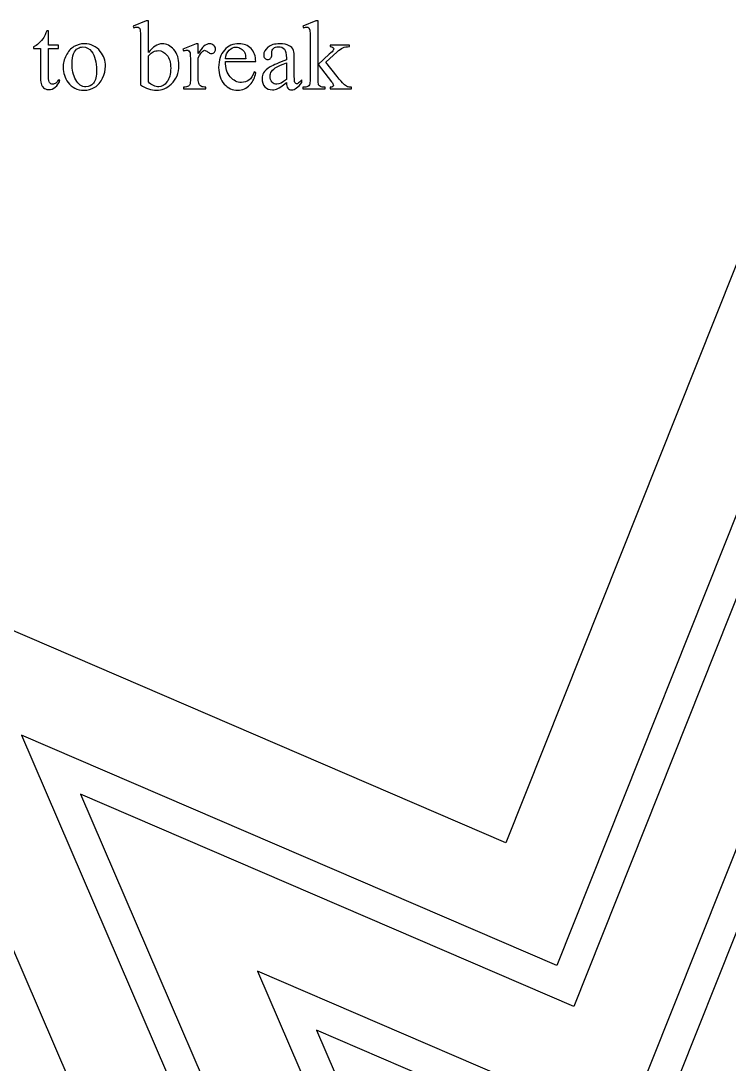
# Model space of a CAD drawing. Extents: x -180 to 179, y -90 to 90.
# Drawn here: x 45.7 to 91.6, y 22.6 to 90.2 of the extents above; entities that cross this region are included whole.
import ezdxf

# ---------------------------------------------------------------- set-up
doc = ezdxf.new("R2010")
doc.units = 0
doc.layers.add('LAYER_1', color=7, linetype='CONTINUOUS')

msp = doc.modelspace()

# ---------------------------------------------------------------- linework, layer by layer
at = {"layer": 'LAYER_1'}
for points, knots in [([(53.9745, 88.1617), (54.2497, 88.5437), (54.546, 88.7353), (54.8646, 88.7353), (54.8646, 88.7353), (55.1556, 88.7353), (55.4096, 88.6104), (55.6266, 88.3617), (55.6266, 88.3617), (55.8436, 88.1119), (55.9526, 87.7722), (55.9526, 87.3393), (55.9526, 87.3393), (55.9526, 86.8356), (55.7854, 86.4292), (55.4499, 86.1212), (55.4499, 86.1212), (55.1631, 85.8566), (54.8424, 85.7243), (54.4889, 85.7243), (54.4889, 85.7243), (54.3238, 85.7243), (54.1555, 85.7539), (53.9851, 85.8143), (53.9851, 85.8143), (53.8147, 85.8746), (53.6401, 85.9646), (53.4623, 86.0842), (53.4623, 86.0842), (53.4623, 86.0842), (53.4623, 89.0263), (53.4623, 89.0263), (53.4623, 89.0263), (53.4623, 89.3491), (53.4549, 89.547), (53.439, 89.6222), (53.439, 89.6222), (53.4242, 89.6962), (53.3999, 89.747), (53.3671, 89.7735), (53.3671, 89.7735), (53.3332, 89.801), (53.2919, 89.8137), (53.2422, 89.8137), (53.2422, 89.8137), (53.185, 89.8137), (53.112, 89.7978), (53.0252, 89.764), (53.0252, 89.764), (53.0252, 89.764), (52.9818, 89.873), (52.9818, 89.873), (52.9818, 89.873), (52.9818, 89.873), (53.8348, 90.2201), (53.8348, 90.2201), (53.8348, 90.2201), (53.8348, 90.2201), (53.9745, 90.2201), (53.9745, 90.2201), (53.9745, 90.2201), (53.9745, 90.2201), (53.9745, 88.1617), (53.9745, 88.1617)], [0, 0, 0, 0, 0.0625, 0.0625, 0.0625, 0.0625, 0.125, 0.125, 0.125, 0.125, 0.1875, 0.1875, 0.1875, 0.1875, 0.25, 0.25, 0.25, 0.25, 0.3125, 0.3125, 0.3125, 0.3125, 0.375, 0.375, 0.375, 0.375, 0.4375, 0.4375, 0.4375, 0.4375, 0.5, 0.5, 0.5, 0.5, 0.5625, 0.5625, 0.5625, 0.5625, 0.625, 0.625, 0.625, 0.625, 0.6875, 0.6875, 0.6875, 0.6875, 0.75, 0.75, 0.75, 0.75, 0.8125, 0.8125, 0.8125, 0.8125, 0.875, 0.875, 0.875, 0.875, 0.9375, 0.9375, 0.9375, 0.9375, 1, 1, 1, 1]), ([(64.9621, 90.2201), (64.9621, 90.2201), (64.9621, 87.3923), (64.9621, 87.3923), (64.9621, 87.3923), (64.9621, 87.3923), (65.685, 88.0527), (65.685, 88.0527), (65.685, 88.0527), (65.8384, 88.1934), (65.9273, 88.2823), (65.9517, 88.3194), (65.9517, 88.3194), (65.9686, 88.3448), (65.976, 88.3691), (65.976, 88.3934), (65.976, 88.3934), (65.976, 88.4358), (65.9591, 88.4707), (65.9252, 88.5014), (65.9252, 88.5014), (65.8913, 88.531), (65.8353, 88.548), (65.7559, 88.5522), (65.7559, 88.5522), (65.7559, 88.5522), (65.7559, 88.6517), (65.7559, 88.6517), (65.7559, 88.6517), (65.7559, 88.6517), (66.9899, 88.6517), (66.9899, 88.6517), (66.9899, 88.6517), (66.9899, 88.6517), (66.9899, 88.5522), (66.9899, 88.5522), (66.9899, 88.5522), (66.8206, 88.548), (66.6798, 88.5226), (66.5676, 88.4749), (66.5676, 88.4749), (66.4544, 88.4273), (66.3306, 88.3426), (66.1961, 88.2199), (66.1961, 88.2199), (66.1961, 88.2199), (65.468, 87.5478), (65.468, 87.5478), (65.468, 87.5478), (65.468, 87.5478), (66.1961, 86.6271), (66.1961, 86.6271), (66.1961, 86.6271), (66.3993, 86.372), (66.5359, 86.2112), (66.6057, 86.1424), (66.6057, 86.1424), (66.7052, 86.0461), (66.792, 85.9826), (66.8661, 85.954), (66.8661, 85.954), (66.9179, 85.9328), (67.0079, 85.9222), (67.1359, 85.9222), (67.1359, 85.9222), (67.1359, 85.9222), (67.1359, 85.8111), (67.1359, 85.8111), (67.1359, 85.8111), (67.1359, 85.8111), (65.7559, 85.8111), (65.7559, 85.8111), (65.7559, 85.8111), (65.7559, 85.8111), (65.7559, 85.9222), (65.7559, 85.9222), (65.7559, 85.9222), (65.8353, 85.9243), (65.8882, 85.937), (65.9157, 85.9582), (65.9157, 85.9582), (65.9443, 85.9804), (65.958, 86.0101), (65.958, 86.0503), (65.958, 86.0503), (65.958, 86.0979), (65.9167, 86.1741), (65.8342, 86.2789), (65.8342, 86.2789), (65.8342, 86.2789), (64.9621, 87.3923), (64.9621, 87.3923), (64.9621, 87.3923), (64.9621, 87.3923), (64.9621, 86.4503), (64.9621, 86.4503), (64.9621, 86.4503), (64.9621, 86.2662), (64.9759, 86.1445), (65.0013, 86.0873), (65.0013, 86.0873), (65.0267, 86.0291), (65.0637, 85.9878), (65.1114, 85.9635), (65.1114, 85.9635), (65.159, 85.9381), (65.2627, 85.9243), (65.4214, 85.9222), (65.4214, 85.9222), (65.4214, 85.9222), (65.4214, 85.8111), (65.4214, 85.8111), (65.4214, 85.8111), (65.4214, 85.8111), (63.9768, 85.8111), (63.9768, 85.8111), (63.9768, 85.8111), (63.9768, 85.8111), (63.9768, 85.9222), (63.9768, 85.9222), (63.9768, 85.9222), (64.1218, 85.9222), (64.2298, 85.9402), (64.3017, 85.9751), (64.3017, 85.9751), (64.3451, 85.9984), (64.379, 86.0334), (64.4012, 86.081), (64.4012, 86.081), (64.4319, 86.1487), (64.4478, 86.2672), (64.4478, 86.4345), (64.4478, 86.4345), (64.4478, 86.4345), (64.4478, 89.02), (64.4478, 89.02), (64.4478, 89.02), (64.4478, 89.3491), (64.4404, 89.5502), (64.4266, 89.6232), (64.4266, 89.6232), (64.4118, 89.6962), (64.3875, 89.747), (64.3546, 89.7756), (64.3546, 89.7756), (64.3218, 89.8031), (64.2784, 89.8169), (64.2245, 89.8169), (64.2245, 89.8169), (64.1811, 89.8169), (64.1165, 89.8), (64.0297, 89.764), (64.0297, 89.764), (64.0297, 89.764), (63.9768, 89.873), (63.9768, 89.873), (63.9768, 89.873), (63.9768, 89.873), (64.8203, 90.2201), (64.8203, 90.2201), (64.8203, 90.2201), (64.8203, 90.2201), (64.9621, 90.2201), (64.9621, 90.2201)], [0, 0, 0, 0, 0.0243902, 0.0243902, 0.0243902, 0.0243902, 0.0487805, 0.0487805, 0.0487805, 0.0487805, 0.0731707, 0.0731707, 0.0731707, 0.0731707, 0.097561, 0.097561, 0.097561, 0.097561, 0.1219512, 0.1219512, 0.1219512, 0.1219512, 0.1463415, 0.1463415, 0.1463415, 0.1463415, 0.1707317, 0.1707317, 0.1707317, 0.1707317, 0.195122, 0.195122, 0.195122, 0.195122, 0.2195122, 0.2195122, 0.2195122, 0.2195122, 0.2439024, 0.2439024, 0.2439024, 0.2439024, 0.2682927, 0.2682927, 0.2682927, 0.2682927, 0.2926829, 0.2926829, 0.2926829, 0.2926829, 0.3170732, 0.3170732, 0.3170732, 0.3170732, 0.3414634, 0.3414634, 0.3414634, 0.3414634, 0.3658537, 0.3658537, 0.3658537, 0.3658537, 0.3902439, 0.3902439, 0.3902439, 0.3902439, 0.4146341, 0.4146341, 0.4146341, 0.4146341, 0.4390244, 0.4390244, 0.4390244, 0.4390244, 0.4634146, 0.4634146, 0.4634146, 0.4634146, 0.4878049, 0.4878049, 0.4878049, 0.4878049, 0.5121951, 0.5121951, 0.5121951, 0.5121951, 0.5365854, 0.5365854, 0.5365854, 0.5365854, 0.5609756, 0.5609756, 0.5609756, 0.5609756, 0.5853659, 0.5853659, 0.5853659, 0.5853659, 0.6097561, 0.6097561, 0.6097561, 0.6097561, 0.6341463, 0.6341463, 0.6341463, 0.6341463, 0.6585366, 0.6585366, 0.6585366, 0.6585366, 0.6829268, 0.6829268, 0.6829268, 0.6829268, 0.7073171, 0.7073171, 0.7073171, 0.7073171, 0.7317073, 0.7317073, 0.7317073, 0.7317073, 0.7560976, 0.7560976, 0.7560976, 0.7560976, 0.7804878, 0.7804878, 0.7804878, 0.7804878, 0.804878, 0.804878, 0.804878, 0.804878, 0.8292683, 0.8292683, 0.8292683, 0.8292683, 0.8536585, 0.8536585, 0.8536585, 0.8536585, 0.8780488, 0.8780488, 0.8780488, 0.8780488, 0.902439, 0.902439, 0.902439, 0.902439, 0.9268293, 0.9268293, 0.9268293, 0.9268293, 0.9512195, 0.9512195, 0.9512195, 0.9512195, 0.9756098, 0.9756098, 0.9756098, 0.9756098, 1, 1, 1, 1]), ([(47.4944, 89.5841), (47.4944, 89.5841), (47.4944, 88.6517), (47.4944, 88.6517), (47.4944, 88.6517), (47.4944, 88.6517), (48.158, 88.6517), (48.158, 88.6517), (48.158, 88.6517), (48.158, 88.6517), (48.158, 88.4347), (48.158, 88.4347), (48.158, 88.4347), (48.158, 88.4347), (47.4944, 88.4347), (47.4944, 88.4347), (47.4944, 88.4347), (47.4944, 88.4347), (47.4944, 86.5922), (47.4944, 86.5922), (47.4944, 86.5922), (47.4944, 86.408), (47.5209, 86.2842), (47.5738, 86.2207), (47.5738, 86.2207), (47.6256, 86.1561), (47.6934, 86.1244), (47.7759, 86.1244), (47.7759, 86.1244), (47.8447, 86.1244), (47.9103, 86.1455), (47.9749, 86.1879), (47.9749, 86.1879), (48.0384, 86.2302), (48.0881, 86.2926), (48.1241, 86.3752), (48.1241, 86.3752), (48.1241, 86.3752), (48.2448, 86.3752), (48.2448, 86.3752), (48.2448, 86.3752), (48.1717, 86.1731), (48.0701, 86.0207), (47.9379, 85.918), (47.9379, 85.918), (47.8056, 85.8153), (47.669, 85.7645), (47.5283, 85.7645), (47.5283, 85.7645), (47.433, 85.7645), (47.3399, 85.791), (47.2489, 85.8439), (47.2489, 85.8439), (47.1579, 85.8968), (47.0912, 85.972), (47.0478, 86.0704), (47.0478, 86.0704), (47.0044, 86.1678), (46.9822, 86.3191), (46.9822, 86.5244), (46.9822, 86.5244), (46.9822, 86.5244), (46.9822, 88.4347), (46.9822, 88.4347), (46.9822, 88.4347), (46.9822, 88.4347), (46.5334, 88.4347), (46.5334, 88.4347), (46.5334, 88.4347), (46.5334, 88.4347), (46.5334, 88.5363), (46.5334, 88.5363), (46.5334, 88.5363), (46.6467, 88.5818), (46.7631, 88.6591), (46.8816, 88.767), (46.8816, 88.767), (47.0002, 88.876), (47.1071, 89.0052), (47.1991, 89.1533), (47.1991, 89.1533), (47.2468, 89.2316), (47.3134, 89.3756), (47.3981, 89.5841), (47.3981, 89.5841), (47.3981, 89.5841), (47.4944, 89.5841), (47.4944, 89.5841)], [0, 0, 0, 0, 0.0454545, 0.0454545, 0.0454545, 0.0454545, 0.0909091, 0.0909091, 0.0909091, 0.0909091, 0.1363636, 0.1363636, 0.1363636, 0.1363636, 0.1818182, 0.1818182, 0.1818182, 0.1818182, 0.2272727, 0.2272727, 0.2272727, 0.2272727, 0.2727273, 0.2727273, 0.2727273, 0.2727273, 0.3181818, 0.3181818, 0.3181818, 0.3181818, 0.3636364, 0.3636364, 0.3636364, 0.3636364, 0.4090909, 0.4090909, 0.4090909, 0.4090909, 0.4545455, 0.4545455, 0.4545455, 0.4545455, 0.5, 0.5, 0.5, 0.5, 0.5454545, 0.5454545, 0.5454545, 0.5454545, 0.5909091, 0.5909091, 0.5909091, 0.5909091, 0.6363636, 0.6363636, 0.6363636, 0.6363636, 0.6818182, 0.6818182, 0.6818182, 0.6818182, 0.7272727, 0.7272727, 0.7272727, 0.7272727, 0.7727273, 0.7727273, 0.7727273, 0.7727273, 0.8181818, 0.8181818, 0.8181818, 0.8181818, 0.8636364, 0.8636364, 0.8636364, 0.8636364, 0.9090909, 0.9090909, 0.9090909, 0.9090909, 0.9545455, 0.9545455, 0.9545455, 0.9545455, 1, 1, 1, 1]), ([(49.8227, 88.7353), (50.2524, 88.7353), (50.5974, 88.5712), (50.8588, 88.2453), (50.8588, 88.2453), (51.08, 87.9659), (51.1901, 87.6452), (51.1901, 87.2843), (51.1901, 87.2843), (51.1901, 87.0292), (51.1287, 86.7721), (51.007, 86.5117), (51.007, 86.5117), (50.8853, 86.2514), (50.717, 86.0545), (50.5032, 85.9222), (50.5032, 85.9222), (50.2894, 85.7899), (50.0513, 85.7243), (49.7888, 85.7243), (49.7888, 85.7243), (49.3602, 85.7243), (49.0205, 85.8947), (48.7686, 86.2355), (48.7686, 86.2355), (48.5559, 86.5234), (48.449, 86.8462), (48.449, 87.2028), (48.449, 87.2028), (48.449, 87.4642), (48.5135, 87.7225), (48.6427, 87.9796), (48.6427, 87.9796), (48.7718, 88.2368), (48.9422, 88.4273), (49.1528, 88.5501), (49.1528, 88.5501), (49.3634, 88.6739), (49.5867, 88.7353), (49.8227, 88.7353)], [0, 0, 0, 0, 0.1, 0.1, 0.1, 0.1, 0.2, 0.2, 0.2, 0.2, 0.3, 0.3, 0.3, 0.3, 0.4, 0.4, 0.4, 0.4, 0.5, 0.5, 0.5, 0.5, 0.6, 0.6, 0.6, 0.6, 0.7, 0.7, 0.7, 0.7, 0.8, 0.8, 0.8, 0.8, 0.9, 0.9, 0.9, 0.9, 1, 1, 1, 1]), ([(49.7264, 88.5331), (49.6174, 88.5331), (49.5073, 88.5014), (49.3962, 88.4358), (49.3962, 88.4358), (49.2861, 88.3702), (49.1962, 88.2569), (49.1284, 88.0929), (49.1284, 88.0929), (49.0596, 87.9299), (49.0258, 87.7203), (49.0258, 87.4642), (49.0258, 87.4642), (49.0258, 87.0504), (49.1083, 86.6938), (49.2724, 86.3942), (49.2724, 86.3942), (49.4364, 86.0947), (49.6534, 85.9445), (49.9222, 85.9445), (49.9222, 85.9445), (50.1222, 85.9445), (50.2873, 86.027), (50.4185, 86.1921), (50.4185, 86.1921), (50.5487, 86.3583), (50.6133, 86.6419), (50.6133, 87.0451), (50.6133, 87.0451), (50.6133, 87.5499), (50.5053, 87.9468), (50.2873, 88.2357), (50.2873, 88.2357), (50.1413, 88.4347), (49.9539, 88.5331), (49.7264, 88.5331)], [0, 0, 0, 0, 0.1111111, 0.1111111, 0.1111111, 0.1111111, 0.2222222, 0.2222222, 0.2222222, 0.2222222, 0.3333333, 0.3333333, 0.3333333, 0.3333333, 0.4444444, 0.4444444, 0.4444444, 0.4444444, 0.5555556, 0.5555556, 0.5555556, 0.5555556, 0.6666667, 0.6666667, 0.6666667, 0.6666667, 0.7777778, 0.7777778, 0.7777778, 0.7777778, 0.8888889, 0.8888889, 0.8888889, 0.8888889, 1, 1, 1, 1]), ([(57.2025, 88.7353), (57.2025, 88.7353), (57.2025, 88.096), (57.2025, 88.096), (57.2025, 88.096), (57.4395, 88.5226), (57.684, 88.7353), (57.9338, 88.7353), (57.9338, 88.7353), (58.047, 88.7353), (58.1412, 88.7004), (58.2163, 88.6316), (58.2163, 88.6316), (58.2904, 88.5617), (58.3275, 88.4813), (58.3275, 88.3913), (58.3275, 88.3913), (58.3275, 88.3098), (58.301, 88.2421), (58.247, 88.186), (58.247, 88.186), (58.1931, 88.1299), (58.1296, 88.1024), (58.0544, 88.1024), (58.0544, 88.1024), (57.9825, 88.1024), (57.901, 88.1384), (57.811, 88.2093), (57.811, 88.2093), (57.721, 88.2802), (57.6544, 88.3162), (57.611, 88.3162), (57.611, 88.3162), (57.5739, 88.3162), (57.5337, 88.2961), (57.4903, 88.2548), (57.4903, 88.2548), (57.3972, 88.1701), (57.3009, 88.0304), (57.2025, 87.8357), (57.2025, 87.8357), (57.2025, 87.8357), (57.2025, 86.4747), (57.2025, 86.4747), (57.2025, 86.4747), (57.2025, 86.318), (57.2215, 86.1985), (57.2607, 86.118), (57.2607, 86.118), (57.2882, 86.0619), (57.3358, 86.0154), (57.4035, 85.9783), (57.4035, 85.9783), (57.4723, 85.9413), (57.5697, 85.9222), (57.6978, 85.9222), (57.6978, 85.9222), (57.6978, 85.9222), (57.6978, 85.8111), (57.6978, 85.8111), (57.6978, 85.8111), (57.6978, 85.8111), (56.2436, 85.8111), (56.2436, 85.8111), (56.2436, 85.8111), (56.2436, 85.8111), (56.2436, 85.9222), (56.2436, 85.9222), (56.2436, 85.9222), (56.3886, 85.9222), (56.4966, 85.9455), (56.5664, 85.991), (56.5664, 85.991), (56.6183, 86.0238), (56.6542, 86.0767), (56.6754, 86.1487), (56.6754, 86.1487), (56.6849, 86.1847), (56.6902, 86.2842), (56.6902, 86.4503), (56.6902, 86.4503), (56.6902, 86.4503), (56.6902, 87.551), (56.6902, 87.551), (56.6902, 87.551), (56.6902, 87.8812), (56.6839, 88.0781), (56.6701, 88.1416), (56.6701, 88.1416), (56.6574, 88.204), (56.632, 88.2506), (56.596, 88.2791), (56.596, 88.2791), (56.5601, 88.3077), (56.5145, 88.3225), (56.4606, 88.3225), (56.4606, 88.3225), (56.3971, 88.3225), (56.3251, 88.3067), (56.2436, 88.276), (56.2436, 88.276), (56.2436, 88.276), (56.2129, 88.3881), (56.2129, 88.3881), (56.2129, 88.3881), (56.2129, 88.3881), (57.0723, 88.7353), (57.0723, 88.7353), (57.0723, 88.7353), (57.0723, 88.7353), (57.2025, 88.7353), (57.2025, 88.7353)], [0, 0, 0, 0, 0.0357143, 0.0357143, 0.0357143, 0.0357143, 0.0714286, 0.0714286, 0.0714286, 0.0714286, 0.1071429, 0.1071429, 0.1071429, 0.1071429, 0.1428571, 0.1428571, 0.1428571, 0.1428571, 0.1785714, 0.1785714, 0.1785714, 0.1785714, 0.2142857, 0.2142857, 0.2142857, 0.2142857, 0.25, 0.25, 0.25, 0.25, 0.2857143, 0.2857143, 0.2857143, 0.2857143, 0.3214286, 0.3214286, 0.3214286, 0.3214286, 0.3571429, 0.3571429, 0.3571429, 0.3571429, 0.3928571, 0.3928571, 0.3928571, 0.3928571, 0.4285714, 0.4285714, 0.4285714, 0.4285714, 0.4642857, 0.4642857, 0.4642857, 0.4642857, 0.5, 0.5, 0.5, 0.5, 0.5357143, 0.5357143, 0.5357143, 0.5357143, 0.5714286, 0.5714286, 0.5714286, 0.5714286, 0.6071429, 0.6071429, 0.6071429, 0.6071429, 0.6428571, 0.6428571, 0.6428571, 0.6428571, 0.6785714, 0.6785714, 0.6785714, 0.6785714, 0.7142857, 0.7142857, 0.7142857, 0.7142857, 0.75, 0.75, 0.75, 0.75, 0.7857143, 0.7857143, 0.7857143, 0.7857143, 0.8214286, 0.8214286, 0.8214286, 0.8214286, 0.8571429, 0.8571429, 0.8571429, 0.8571429, 0.8928571, 0.8928571, 0.8928571, 0.8928571, 0.9285714, 0.9285714, 0.9285714, 0.9285714, 0.9642857, 0.9642857, 0.9642857, 0.9642857, 1, 1, 1, 1]), ([(58.9636, 87.5817), (58.9615, 87.1594), (59.0631, 86.8292), (59.2705, 86.589), (59.2705, 86.589), (59.4769, 86.3498), (59.7203, 86.2302), (59.9986, 86.2302), (59.9986, 86.2302), (60.1849, 86.2302), (60.3468, 86.281), (60.4844, 86.3837), (60.4844, 86.3837), (60.622, 86.4853), (60.7363, 86.6609), (60.8294, 86.9086), (60.8294, 86.9086), (60.8294, 86.9086), (60.9257, 86.8472), (60.9257, 86.8472), (60.9257, 86.8472), (60.8823, 86.5636), (60.7564, 86.3053), (60.5479, 86.0736), (60.5479, 86.0736), (60.3384, 85.8407), (60.0769, 85.7243), (59.7637, 85.7243), (59.7637, 85.7243), (59.4218, 85.7243), (59.1297, 85.8566), (58.8874, 86.1223), (58.8874, 86.1223), (58.644, 86.3879), (58.5233, 86.7456), (58.5233, 87.1943), (58.5233, 87.1943), (58.5233, 87.6801), (58.6471, 88.059), (58.8969, 88.3299), (58.8969, 88.3299), (59.1456, 88.6019), (59.4578, 88.7385), (59.8346, 88.7385), (59.8346, 88.7385), (60.1531, 88.7385), (60.4146, 88.6337), (60.6188, 88.4231), (60.6188, 88.4231), (60.8231, 88.2135), (60.9257, 87.9331), (60.9257, 87.5817), (60.9257, 87.5817), (60.9257, 87.5817), (58.9636, 87.5817), (58.9636, 87.5817)], [0, 0, 0, 0, 0.0714286, 0.0714286, 0.0714286, 0.0714286, 0.1428571, 0.1428571, 0.1428571, 0.1428571, 0.2142857, 0.2142857, 0.2142857, 0.2142857, 0.2857143, 0.2857143, 0.2857143, 0.2857143, 0.3571429, 0.3571429, 0.3571429, 0.3571429, 0.4285714, 0.4285714, 0.4285714, 0.4285714, 0.5, 0.5, 0.5, 0.5, 0.5714286, 0.5714286, 0.5714286, 0.5714286, 0.6428571, 0.6428571, 0.6428571, 0.6428571, 0.7142857, 0.7142857, 0.7142857, 0.7142857, 0.7857143, 0.7857143, 0.7857143, 0.7857143, 0.8571429, 0.8571429, 0.8571429, 0.8571429, 0.9285714, 0.9285714, 0.9285714, 0.9285714, 1, 1, 1, 1]), ([(62.9132, 86.2207), (62.6222, 85.9953), (62.4391, 85.8651), (62.364, 85.8302), (62.364, 85.8302), (62.2528, 85.7783), (62.1343, 85.7518), (62.0084, 85.7518), (62.0084, 85.7518), (61.8115, 85.7518), (61.6496, 85.8196), (61.5226, 85.954), (61.5226, 85.954), (61.3956, 86.0884), (61.3321, 86.2651), (61.3321, 86.4842), (61.3321, 86.4842), (61.3321, 86.6228), (61.3628, 86.7424), (61.4252, 86.844), (61.4252, 86.844), (61.5099, 86.9837), (61.657, 87.116), (61.8665, 87.2409), (61.8665, 87.2409), (62.0761, 87.3647), (62.4253, 87.515), (62.9132, 87.6928), (62.9132, 87.6928), (62.9132, 87.6928), (62.9132, 87.805), (62.9132, 87.805), (62.9132, 87.805), (62.9132, 88.0876), (62.8688, 88.2823), (62.7788, 88.3881), (62.7788, 88.3881), (62.6889, 88.4929), (62.5576, 88.5458), (62.3862, 88.5458), (62.3862, 88.5458), (62.256, 88.5458), (62.1523, 88.5109), (62.0761, 88.44), (62.0761, 88.44), (61.9978, 88.3702), (61.9586, 88.2897), (61.9586, 88.1987), (61.9586, 88.1987), (61.9586, 88.1987), (61.965, 88.0188), (61.965, 88.0188), (61.965, 88.0188), (61.965, 87.9235), (61.9406, 87.8505), (61.8919, 87.7987), (61.8919, 87.7987), (61.8433, 87.7468), (61.7798, 87.7214), (61.7014, 87.7214), (61.7014, 87.7214), (61.6242, 87.7214), (61.5617, 87.7479), (61.5131, 87.8018), (61.5131, 87.8018), (61.4644, 87.8558), (61.44, 87.9288), (61.44, 88.022), (61.44, 88.022), (61.44, 88.1998), (61.5311, 88.3627), (61.7131, 88.512), (61.7131, 88.512), (61.8951, 88.6601), (62.1502, 88.7353), (62.4793, 88.7353), (62.4793, 88.7353), (62.7312, 88.7353), (62.9376, 88.6929), (63.0995, 88.6083), (63.0995, 88.6083), (63.2212, 88.5437), (63.3112, 88.4432), (63.3694, 88.3067), (63.3694, 88.3067), (63.4064, 88.2178), (63.4244, 88.0368), (63.4244, 87.7616), (63.4244, 87.7616), (63.4244, 87.7616), (63.4244, 86.7975), (63.4244, 86.7975), (63.4244, 86.7975), (63.4244, 86.5265), (63.4297, 86.3604), (63.4403, 86.299), (63.4403, 86.299), (63.4509, 86.2387), (63.4678, 86.1974), (63.4911, 86.1773), (63.4911, 86.1773), (63.5154, 86.1561), (63.5429, 86.1455), (63.5736, 86.1455), (63.5736, 86.1455), (63.6064, 86.1455), (63.6361, 86.1529), (63.6604, 86.1678), (63.6604, 86.1678), (63.7038, 86.1942), (63.7874, 86.2704), (63.9112, 86.3942), (63.9112, 86.3942), (63.9112, 86.3942), (63.9112, 86.2207), (63.9112, 86.2207), (63.9112, 86.2207), (63.6805, 85.9106), (63.4593, 85.755), (63.2477, 85.755), (63.2477, 85.755), (63.1471, 85.755), (63.0667, 85.7899), (63.0064, 85.8608), (63.0064, 85.8608), (62.946, 85.9307), (62.9154, 86.0513), (62.9132, 86.2207)], [0, 0, 0, 0, 0.03125, 0.03125, 0.03125, 0.03125, 0.0625, 0.0625, 0.0625, 0.0625, 0.09375, 0.09375, 0.09375, 0.09375, 0.125, 0.125, 0.125, 0.125, 0.15625, 0.15625, 0.15625, 0.15625, 0.1875, 0.1875, 0.1875, 0.1875, 0.21875, 0.21875, 0.21875, 0.21875, 0.25, 0.25, 0.25, 0.25, 0.28125, 0.28125, 0.28125, 0.28125, 0.3125, 0.3125, 0.3125, 0.3125, 0.34375, 0.34375, 0.34375, 0.34375, 0.375, 0.375, 0.375, 0.375, 0.40625, 0.40625, 0.40625, 0.40625, 0.4375, 0.4375, 0.4375, 0.4375, 0.46875, 0.46875, 0.46875, 0.46875, 0.5, 0.5, 0.5, 0.5, 0.53125, 0.53125, 0.53125, 0.53125, 0.5625, 0.5625, 0.5625, 0.5625, 0.59375, 0.59375, 0.59375, 0.59375, 0.625, 0.625, 0.625, 0.625, 0.65625, 0.65625, 0.65625, 0.65625, 0.6875, 0.6875, 0.6875, 0.6875, 0.71875, 0.71875, 0.71875, 0.71875, 0.75, 0.75, 0.75, 0.75, 0.78125, 0.78125, 0.78125, 0.78125, 0.8125, 0.8125, 0.8125, 0.8125, 0.84375, 0.84375, 0.84375, 0.84375, 0.875, 0.875, 0.875, 0.875, 0.90625, 0.90625, 0.90625, 0.90625, 0.9375, 0.9375, 0.9375, 0.9375, 0.96875, 0.96875, 0.96875, 0.96875, 1, 1, 1, 1]), ([(53.9745, 87.9627), (53.9745, 87.9627), (53.9745, 86.2641), (53.9745, 86.2641), (53.9745, 86.2641), (54.0793, 86.1604), (54.1883, 86.082), (54.3016, 86.0302), (54.3016, 86.0302), (54.4138, 85.9773), (54.5291, 85.9508), (54.6476, 85.9508), (54.6476, 85.9508), (54.835, 85.9508), (55.0107, 86.0545), (55.1726, 86.2609), (55.1726, 86.2609), (55.3345, 86.4673), (55.416, 86.7678), (55.416, 87.1626), (55.416, 87.1626), (55.416, 87.5267), (55.3345, 87.8061), (55.1726, 88.0019), (55.1726, 88.0019), (55.0107, 88.1966), (54.8265, 88.295), (54.6191, 88.295), (54.6191, 88.295), (54.5101, 88.295), (54.4, 88.2664), (54.291, 88.2114), (54.291, 88.2114), (54.2084, 88.1701), (54.1026, 88.0865), (53.9745, 87.9627)], [0, 0, 0, 0, 0.1111111, 0.1111111, 0.1111111, 0.1111111, 0.2222222, 0.2222222, 0.2222222, 0.2222222, 0.3333333, 0.3333333, 0.3333333, 0.3333333, 0.4444444, 0.4444444, 0.4444444, 0.4444444, 0.5555556, 0.5555556, 0.5555556, 0.5555556, 0.6666667, 0.6666667, 0.6666667, 0.6666667, 0.7777778, 0.7777778, 0.7777778, 0.7777778, 0.8888889, 0.8888889, 0.8888889, 0.8888889, 1, 1, 1, 1]), ([(58.9636, 87.7616), (58.9636, 87.7616), (60.278, 87.7616), (60.278, 87.7616), (60.278, 87.7616), (60.2674, 87.9436), (60.2463, 88.0717), (60.2124, 88.1458), (60.2124, 88.1458), (60.1616, 88.2611), (60.0844, 88.3522), (59.9817, 88.4188), (59.9817, 88.4188), (59.879, 88.4845), (59.7721, 88.5183), (59.661, 88.5183), (59.661, 88.5183), (59.4896, 88.5183), (59.3361, 88.4516), (59.2006, 88.3183), (59.2006, 88.3183), (59.0652, 88.1849), (58.9858, 87.9987), (58.9636, 87.7616)], [0, 0, 0, 0, 0.1666667, 0.1666667, 0.1666667, 0.1666667, 0.3333333, 0.3333333, 0.3333333, 0.3333333, 0.5, 0.5, 0.5, 0.5, 0.6666667, 0.6666667, 0.6666667, 0.6666667, 0.8333333, 0.8333333, 0.8333333, 0.8333333, 1, 1, 1, 1]), ([(62.9132, 86.4218), (62.9132, 86.4218), (62.9132, 87.5044), (62.9132, 87.5044), (62.9132, 87.5044), (62.601, 87.3796), (62.3999, 87.2917), (62.3089, 87.2409), (62.3089, 87.2409), (62.1449, 87.1499), (62.0285, 87.0546), (61.9586, 86.9552), (61.9586, 86.9552), (61.8877, 86.8557), (61.8528, 86.7477), (61.8528, 86.6292), (61.8528, 86.6292), (61.8528, 86.481), (61.8972, 86.3572), (61.9861, 86.2588), (61.9861, 86.2588), (62.075, 86.1614), (62.1777, 86.1117), (62.2931, 86.1117), (62.2931, 86.1117), (62.4507, 86.1117), (62.6571, 86.2154), (62.9132, 86.4218)], [0, 0, 0, 0, 0.1428571, 0.1428571, 0.1428571, 0.1428571, 0.2857143, 0.2857143, 0.2857143, 0.2857143, 0.4285714, 0.4285714, 0.4285714, 0.4285714, 0.5714286, 0.5714286, 0.5714286, 0.5714286, 0.7142857, 0.7142857, 0.7142857, 0.7142857, 0.8571429, 0.8571429, 0.8571429, 0.8571429, 1, 1, 1, 1]), ([(34.2865, 55.4189), (34.2865, 55.4189), (77.1339, 36.9761), (77.1339, 36.9761), (77.1339, 36.9761), (77.1339, 36.9761), (94.3907, 80.3149), (94.3907, 80.3149), (94.3907, 80.3149), (94.3907, 80.3149), (111.6472, 36.9761), (111.6472, 36.9761), (111.6472, 36.9761), (111.6472, 36.9761), (154.4947, 55.419), (154.4947, 55.419), (154.4947, 55.419), (154.4947, 55.419), (136.0518, 12.5716), (136.0518, 12.5716), (136.0518, 12.5716), (136.0518, 12.5716), (179.3906, -4.6853), (179.3906, -4.6853), (179.3906, -4.6853), (179.3906, -4.6853), (136.0519, -21.9418), (136.0519, -21.9418), (136.0519, -21.9418), (136.0519, -21.9418), (154.4948, -64.789), (154.4948, -64.789), (154.4948, -64.789), (154.4948, -64.789), (111.6473, -46.3462), (111.6473, -46.3462), (111.6473, -46.3462), (111.6473, -46.3462), (94.3908, -89.6851), (94.3908, -89.6851), (94.3908, -89.6851), (94.3908, -89.6851), (77.134, -46.3461), (77.134, -46.3461), (77.134, -46.3461), (77.134, -46.3461), (34.2865, -64.7892), (34.2865, -64.7892), (34.2865, -64.7892), (34.2865, -64.7892), (52.7294, -21.9416), (52.7294, -21.9416), (52.7294, -21.9416), (52.7294, -21.9416), (9.3906, -4.6849), (9.3906, -4.6849), (9.3906, -4.6849), (9.3906, -4.6849), (52.7293, 12.5716), (52.7293, 12.5716), (52.7293, 12.5716), (52.7293, 12.5716), (34.2865, 55.4189), (34.2865, 55.4189)], [0, 0, 0, 0, 0.0625, 0.0625, 0.0625, 0.0625, 0.125, 0.125, 0.125, 0.125, 0.1875, 0.1875, 0.1875, 0.1875, 0.25, 0.25, 0.25, 0.25, 0.3125, 0.3125, 0.3125, 0.3125, 0.375, 0.375, 0.375, 0.375, 0.4375, 0.4375, 0.4375, 0.4375, 0.5, 0.5, 0.5, 0.5, 0.5625, 0.5625, 0.5625, 0.5625, 0.625, 0.625, 0.625, 0.625, 0.6875, 0.6875, 0.6875, 0.6875, 0.75, 0.75, 0.75, 0.75, 0.8125, 0.8125, 0.8125, 0.8125, 0.875, 0.875, 0.875, 0.875, 0.9375, 0.9375, 0.9375, 0.9375, 1, 1, 1, 1]), ([(45.7552, 43.9502), (45.7552, 43.9502), (80.4267, 29.0266), (80.4267, 29.0266), (80.4267, 29.0266), (80.4267, 29.0266), (94.3907, 64.0957), (94.3907, 64.0957), (94.3907, 64.0957), (94.3907, 64.0957), (108.3544, 29.0266), (108.3544, 29.0266), (108.3544, 29.0266), (108.3544, 29.0266), (143.026, 43.9503), (143.026, 43.9503), (143.026, 43.9503), (143.026, 43.9503), (128.1023, 9.2788), (128.1023, 9.2788), (128.1023, 9.2788), (128.1023, 9.2788), (163.1715, -4.6852), (163.1715, -4.6852), (163.1715, -4.6852), (163.1715, -4.6852), (128.1023, -18.649), (128.1023, -18.649), (128.1023, -18.649), (128.1023, -18.649), (143.0261, -53.3203), (143.0261, -53.3203), (143.0261, -53.3203), (143.0261, -53.3203), (108.3545, -38.3967), (108.3545, -38.3967), (108.3545, -38.3967), (108.3545, -38.3967), (94.3908, -73.4659), (94.3908, -73.4659), (94.3908, -73.4659), (94.3908, -73.4659), (80.4268, -38.3965), (80.4268, -38.3965), (80.4268, -38.3965), (80.4268, -38.3965), (45.7552, -53.3204), (45.7552, -53.3204), (45.7552, -53.3204), (45.7552, -53.3204), (60.6789, -18.6488), (60.6789, -18.6488), (60.6789, -18.6488), (60.6789, -18.6488), (25.6098, -4.6849), (25.6098, -4.6849), (25.6098, -4.6849), (25.6098, -4.6849), (60.6788, 9.2788), (60.6788, 9.2788), (60.6788, 9.2788), (60.6788, 9.2788), (45.7552, 43.9502), (45.7552, 43.9502)], [0, 0, 0, 0, 0.0625, 0.0625, 0.0625, 0.0625, 0.125, 0.125, 0.125, 0.125, 0.1875, 0.1875, 0.1875, 0.1875, 0.25, 0.25, 0.25, 0.25, 0.3125, 0.3125, 0.3125, 0.3125, 0.375, 0.375, 0.375, 0.375, 0.4375, 0.4375, 0.4375, 0.4375, 0.5, 0.5, 0.5, 0.5, 0.5625, 0.5625, 0.5625, 0.5625, 0.625, 0.625, 0.625, 0.625, 0.6875, 0.6875, 0.6875, 0.6875, 0.75, 0.75, 0.75, 0.75, 0.8125, 0.8125, 0.8125, 0.8125, 0.875, 0.875, 0.875, 0.875, 0.9375, 0.9375, 0.9375, 0.9375, 1, 1, 1, 1]), ([(49.5781, 40.1273), (49.5781, 40.1273), (81.5243, 26.3768), (81.5243, 26.3768), (81.5243, 26.3768), (81.5243, 26.3768), (94.3907, 58.6893), (94.3907, 58.6893), (94.3907, 58.6893), (94.3907, 58.6893), (107.2568, 26.3768), (107.2568, 26.3768), (107.2568, 26.3768), (107.2568, 26.3768), (139.2031, 40.1274), (139.2031, 40.1274), (139.2031, 40.1274), (139.2031, 40.1274), (125.4525, 8.1812), (125.4525, 8.1812), (125.4525, 8.1812), (125.4525, 8.1812), (157.7651, -4.6852), (157.7651, -4.6852), (157.7651, -4.6852), (157.7651, -4.6852), (125.4524, -17.5514), (125.4524, -17.5514), (125.4524, -17.5514), (125.4524, -17.5514), (139.2032, -49.4974), (139.2032, -49.4974), (139.2032, -49.4974), (139.2032, -49.4974), (107.2569, -35.7469), (107.2569, -35.7469), (107.2569, -35.7469), (107.2569, -35.7469), (94.3908, -68.0595), (94.3908, -68.0595), (94.3908, -68.0595), (94.3908, -68.0595), (81.5244, -35.7466), (81.5244, -35.7466), (81.5244, -35.7466), (81.5244, -35.7466), (49.5781, -49.4975), (49.5781, -49.4975), (49.5781, -49.4975), (49.5781, -49.4975), (63.3287, -17.5512), (63.3287, -17.5512), (63.3287, -17.5512), (63.3287, -17.5512), (31.0162, -4.6849), (31.0162, -4.6849), (31.0162, -4.6849), (31.0162, -4.6849), (63.3286, 8.1812), (63.3286, 8.1812), (63.3286, 8.1812), (63.3286, 8.1812), (49.5781, 40.1273), (49.5781, 40.1273)], [0, 0, 0, 0, 0.0625, 0.0625, 0.0625, 0.0625, 0.125, 0.125, 0.125, 0.125, 0.1875, 0.1875, 0.1875, 0.1875, 0.25, 0.25, 0.25, 0.25, 0.3125, 0.3125, 0.3125, 0.3125, 0.375, 0.375, 0.375, 0.375, 0.4375, 0.4375, 0.4375, 0.4375, 0.5, 0.5, 0.5, 0.5, 0.5625, 0.5625, 0.5625, 0.5625, 0.625, 0.625, 0.625, 0.625, 0.6875, 0.6875, 0.6875, 0.6875, 0.75, 0.75, 0.75, 0.75, 0.8125, 0.8125, 0.8125, 0.8125, 0.875, 0.875, 0.875, 0.875, 0.9375, 0.9375, 0.9375, 0.9375, 1, 1, 1, 1]), ([(61.0467, 28.6587), (61.0467, 28.6587), (84.8171, 18.4273), (84.8171, 18.4273), (84.8171, 18.4273), (84.8171, 18.4273), (94.3906, 42.4702), (94.3906, 42.4702), (94.3906, 42.4702), (94.3906, 42.4702), (103.964, 18.4273), (103.964, 18.4273), (103.964, 18.4273), (103.964, 18.4273), (127.7344, 28.6588), (127.7344, 28.6588), (127.7344, 28.6588), (127.7344, 28.6588), (117.503, 4.8884), (117.503, 4.8884), (117.503, 4.8884), (117.503, 4.8884), (141.546, -4.6851), (141.546, -4.6851), (141.546, -4.6851), (141.546, -4.6851), (117.5028, -14.2586), (117.5028, -14.2586), (117.5028, -14.2586), (117.5028, -14.2586), (127.7344, -38.0287), (127.7344, -38.0287), (127.7344, -38.0287), (127.7344, -38.0287), (103.9641, -27.7974), (103.9641, -27.7974), (103.9641, -27.7974), (103.9641, -27.7974), (94.3908, -51.8403), (94.3908, -51.8403), (94.3908, -51.8403), (94.3908, -51.8403), (84.8172, -27.797), (84.8172, -27.797), (84.8172, -27.797), (84.8172, -27.797), (61.0468, -38.0287), (61.0468, -38.0287), (61.0468, -38.0287), (61.0468, -38.0287), (71.2782, -14.2584), (71.2782, -14.2584), (71.2782, -14.2584), (71.2782, -14.2584), (47.2353, -4.6849), (47.2353, -4.6849), (47.2353, -4.6849), (47.2353, -4.6849), (71.2781, 4.8884), (71.2781, 4.8884), (71.2781, 4.8884), (71.2781, 4.8884), (61.0467, 28.6587), (61.0467, 28.6587)], [0, 0, 0, 0, 0.0625, 0.0625, 0.0625, 0.0625, 0.125, 0.125, 0.125, 0.125, 0.1875, 0.1875, 0.1875, 0.1875, 0.25, 0.25, 0.25, 0.25, 0.3125, 0.3125, 0.3125, 0.3125, 0.375, 0.375, 0.375, 0.375, 0.4375, 0.4375, 0.4375, 0.4375, 0.5, 0.5, 0.5, 0.5, 0.5625, 0.5625, 0.5625, 0.5625, 0.625, 0.625, 0.625, 0.625, 0.6875, 0.6875, 0.6875, 0.6875, 0.75, 0.75, 0.75, 0.75, 0.8125, 0.8125, 0.8125, 0.8125, 0.875, 0.875, 0.875, 0.875, 0.9375, 0.9375, 0.9375, 0.9375, 1, 1, 1, 1]), ([(64.8696, 24.8358), (64.8696, 24.8358), (85.9147, 15.7775), (85.9147, 15.7775), (85.9147, 15.7775), (85.9147, 15.7775), (94.3906, 37.0638), (94.3906, 37.0638), (94.3906, 37.0638), (94.3906, 37.0638), (102.8664, 15.7775), (102.8664, 15.7775), (102.8664, 15.7775), (102.8664, 15.7775), (123.9115, 24.8359), (123.9115, 24.8359), (123.9115, 24.8359), (123.9115, 24.8359), (114.8532, 3.7908), (114.8532, 3.7908), (114.8532, 3.7908), (114.8532, 3.7908), (136.1396, -4.6851), (136.1396, -4.6851), (136.1396, -4.6851), (136.1396, -4.6851), (114.8529, -13.161), (114.8529, -13.161), (114.8529, -13.161), (114.8529, -13.161), (123.9115, -34.2058), (123.9115, -34.2058), (123.9115, -34.2058), (123.9115, -34.2058), (102.8665, -25.1476), (102.8665, -25.1476), (102.8665, -25.1476), (102.8665, -25.1476), (94.3908, -46.4339), (94.3908, -46.4339), (94.3908, -46.4339), (94.3908, -46.4339), (85.9148, -25.1471), (85.9148, -25.1471), (85.9148, -25.1471), (85.9148, -25.1471), (64.8697, -34.2058), (64.8697, -34.2058), (64.8697, -34.2058), (64.8697, -34.2058), (73.928, -13.1608), (73.928, -13.1608), (73.928, -13.1608), (73.928, -13.1608), (52.6417, -4.6849), (52.6417, -4.6849), (52.6417, -4.6849), (52.6417, -4.6849), (73.9279, 3.7908), (73.9279, 3.7908), (73.9279, 3.7908), (73.9279, 3.7908), (64.8696, 24.8358), (64.8696, 24.8358)], [0, 0, 0, 0, 0.0625, 0.0625, 0.0625, 0.0625, 0.125, 0.125, 0.125, 0.125, 0.1875, 0.1875, 0.1875, 0.1875, 0.25, 0.25, 0.25, 0.25, 0.3125, 0.3125, 0.3125, 0.3125, 0.375, 0.375, 0.375, 0.375, 0.4375, 0.4375, 0.4375, 0.4375, 0.5, 0.5, 0.5, 0.5, 0.5625, 0.5625, 0.5625, 0.5625, 0.625, 0.625, 0.625, 0.625, 0.6875, 0.6875, 0.6875, 0.6875, 0.75, 0.75, 0.75, 0.75, 0.8125, 0.8125, 0.8125, 0.8125, 0.875, 0.875, 0.875, 0.875, 0.9375, 0.9375, 0.9375, 0.9375, 1, 1, 1, 1])]:
    msp.add_open_spline(points, degree=3, knots=knots, dxfattribs=at)

doc.saveas('drawing.dxf')
